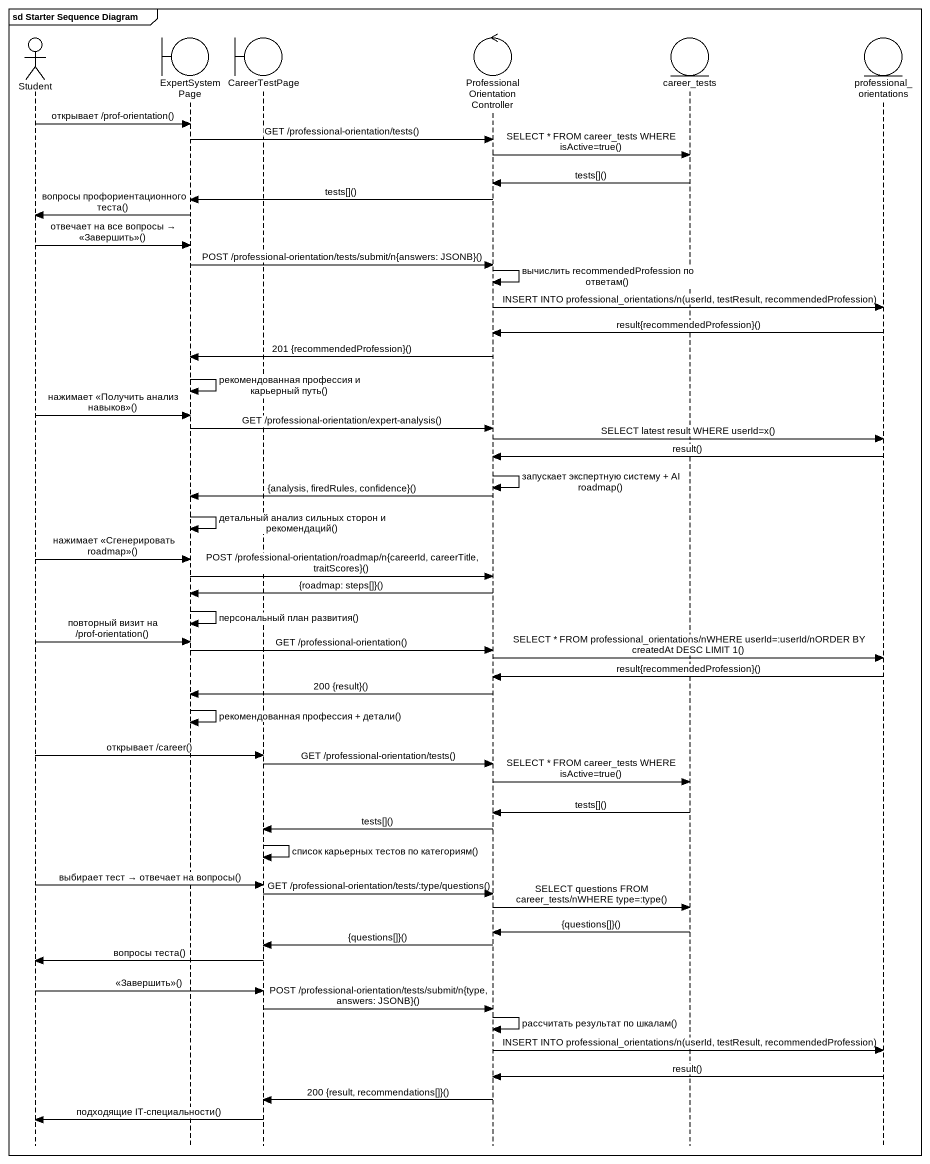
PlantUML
@startuml
mainframe sd Starter Sequence Diagram
hide footbox
actor Student
boundary ExpertSystemPage
boundary CareerTestPage
control "ProfessionalOrientationController" as ProfessionalOrientationContr
entity career_tests
entity professional_orientations

Student -> ExpertSystemPage : открывает /prof-orientation()
ExpertSystemPage -> ProfessionalOrientationContr : GET /professional-orientation/tests()
ProfessionalOrientationContr -> career_tests : SELECT * FROM career_tests WHERE isActive=true()
career_tests -> ProfessionalOrientationContr : tests[]()
ProfessionalOrientationContr -> ExpertSystemPage : tests[]()
ExpertSystemPage -> Student : вопросы профориентационного теста()
Student -> ExpertSystemPage : отвечает на все вопросы → <<Завершить>>()
ExpertSystemPage -> ProfessionalOrientationContr : POST /professional-orientation/tests/submit/n{answers: JSONB}()
ProfessionalOrientationContr -> ProfessionalOrientationContr : вычислить recommendedProfession по ответам()
ProfessionalOrientationContr -> professional_orientations : INSERT INTO professional_orientations/n(userId, testResult, recommendedProfession)
professional_orientations -> ProfessionalOrientationContr : result{recommendedProfession}()
ProfessionalOrientationContr -> ExpertSystemPage : 201 {recommendedProfession}()
ExpertSystemPage -> ExpertSystemPage : рекомендованная профессия и карьерный путь()
Student -> ExpertSystemPage : нажимает <<Получить анализ навыков>>()
ExpertSystemPage -> ProfessionalOrientationContr : GET /professional-orientation/expert-analysis()
ProfessionalOrientationContr -> professional_orientations : SELECT latest result WHERE userId=x()
professional_orientations -> ProfessionalOrientationContr : result()
ProfessionalOrientationContr -> ProfessionalOrientationContr : запускает экспертную систему + AI roadmap()
ProfessionalOrientationContr -> ExpertSystemPage : {analysis, firedRules, confidence}()
ExpertSystemPage -> ExpertSystemPage : детальный анализ сильных сторон и рекомендаций()
Student -> ExpertSystemPage : нажимает <<Сгенерировать roadmap>>()
ExpertSystemPage -> ProfessionalOrientationContr : POST /professional-orientation/roadmap/n{careerId, careerTitle, traitScores}()
ProfessionalOrientationContr -> ExpertSystemPage : {roadmap: steps[]}()
ExpertSystemPage -> ExpertSystemPage : персональный план развития()
Student -> ExpertSystemPage : повторный визит на /prof-orientation()
ExpertSystemPage -> ProfessionalOrientationContr : GET /professional-orientation()
ProfessionalOrientationContr -> professional_orientations : SELECT * FROM professional_orientations/nWHERE userId=:userId/nORDER BY createdAt DESC LIMIT 1()
professional_orientations -> ProfessionalOrientationContr : result{recommendedProfession}()
ProfessionalOrientationContr -> ExpertSystemPage : 200 {result}()
ExpertSystemPage -> ExpertSystemPage : рекомендованная профессия + детали()
Student -> CareerTestPage : открывает /career()
CareerTestPage -> ProfessionalOrientationContr : GET /professional-orientation/tests()
ProfessionalOrientationContr -> career_tests : SELECT * FROM career_tests WHERE isActive=true()
career_tests -> ProfessionalOrientationContr : tests[]()
ProfessionalOrientationContr -> CareerTestPage : tests[]()
CareerTestPage -> CareerTestPage : список карьерных тестов по категориям()
Student -> CareerTestPage : выбирает тест → отвечает на вопросы()
CareerTestPage -> ProfessionalOrientationContr : GET /professional-orientation/tests/:type/questions()
ProfessionalOrientationContr -> career_tests : SELECT questions FROM career_tests/nWHERE type=:type()
career_tests -> ProfessionalOrientationContr : {questions[]}()
ProfessionalOrientationContr -> CareerTestPage : {questions[]}()
CareerTestPage -> Student : вопросы теста()
Student -> CareerTestPage : <<Завершить>>()
CareerTestPage -> ProfessionalOrientationContr : POST /professional-orientation/tests/submit/n{type, answers: JSONB}()
ProfessionalOrientationContr -> ProfessionalOrientationContr : рассчитать результат по шкалам()
ProfessionalOrientationContr -> professional_orientations : INSERT INTO professional_orientations/n(userId, testResult, recommendedProfession)
professional_orientations -> ProfessionalOrientationContr : result()
ProfessionalOrientationContr -> CareerTestPage : 200 {result, recommendations[]}()
CareerTestPage -> Student : подходящие IT-специальности()
@enduml
